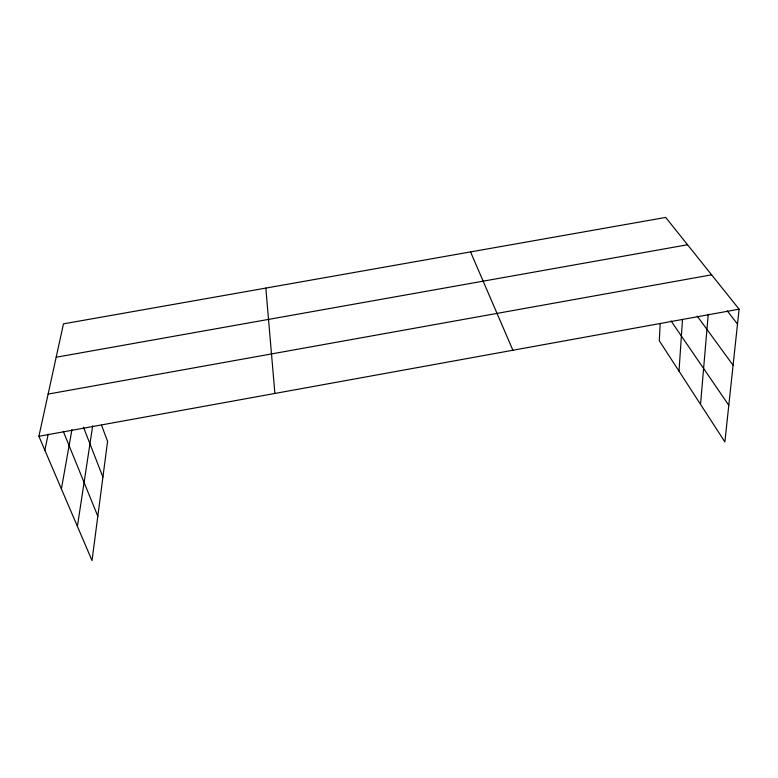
<?xml version="1.0" encoding="UTF-8"?>
<svg xmlns="http://www.w3.org/2000/svg" width="778" height="778" viewBox="0 0 778 778"><rect width="100%" height="100%" fill="white"/><g stroke="black" fill="none" stroke-linecap="round" stroke-linejoin="round"><path stroke-width="1.17" d="M660.182 323.774L659.306 340.754L724.872 441.914L739.1 309.177L665.686 217.422L63.465 323.852L38.9 436.293L92.028 560.578L107.578 441.34L101.519 425.206M679.009 371.155L682.5 319.564M700.531 404.356L708.243 314.273M77.401 526.346L92.689 425.848M61.394 488.905L71.946 429.621M44.861 450.238L48.197 434.153M38.9 436.293L739.1 309.177M48.119 394.086L711.617 274.829M56.172 357.238L687.548 244.749M727.255 310.879L737.505 324.037M697.263 316.111L733.09 365.261M671.006 320.876L728.801 405.28M470.554 251.907L512.906 350.246M63.281 431.343L97.814 516.203M83.431 427.132L102.92 477.089M265.833 288.093L274.887 393.454"/></g></svg>
